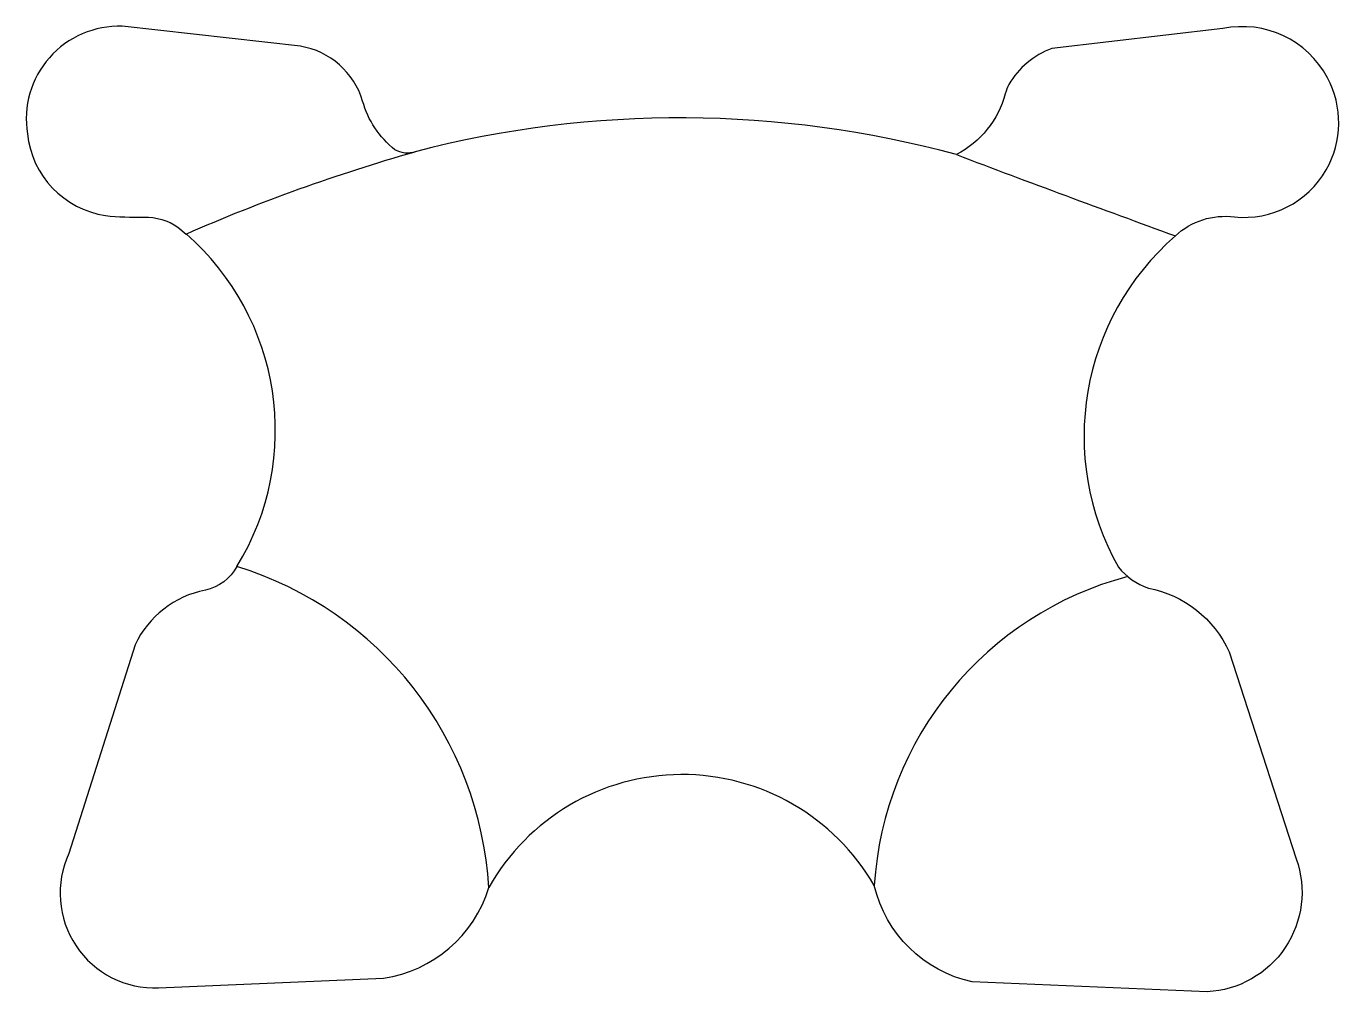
# Model space of a CAD drawing. Header units: millimetres. Extents: x -87 to 85, y -71 to 55.
import ezdxf

# ---------------------------------------------------------------- set-up
doc = ezdxf.new("R2010")
doc.units = ezdxf.units.MM
doc.layers.add('Button Plate', color=90, linetype='Continuous')

msp = doc.modelspace()

# ---------------------------------------------------------------- linework, layer by layer
at = {"layer": 'Button Plate'}
for points in [[(-35.86, 38.95, -0.220324), (-38.52, 39.21, -0.158102), (-42.76, 45.6, 0.286221), (-50.91, 52.78), (-74.27, 55.39, 0.472537), (-86.7, 41.3, 0.340664), (-76.46, 30.58, 0.029062), (-71.43, 30.37, -0.158641), (-66.97, 29.07), (-65.89, 28.17, -0.034511)], [(83.72, 48.65, 0.333723), (70.03, 55.09), (47.6, 52.47, 0.178632), (41.98, 47.78, 0.042489), (41.5, 46.56, -0.210598), (35.09, 38.57, 0.003345), (63.79, 27.93, -0.224116), (71.53, 30.41, 0.297291), (83.56, 36.59, 0.260265)], [(-40.02, -69.36, 0.290928), (-26.22, -57.5, 0.313142), (-59.23, -15.41, -0.214088), (-63.37, -18.51, 0.239183), (-72.59, -25.67), (-81.25, -53.02, 0.562), (-69.5, -70.64)]]:
    msp.add_lwpolyline(points, format="xyb", close=True, dxfattribs=at)
for points in [[(63.79, 27.93, 0.356291), (56.33, -15.51, 0.135899), (60.25, -18.24, -0.24455), (70.83, -26.6), (79.64, -53.72, -0.502526), (67.96, -71.15), (37.16, -69.86, -0.288863), (24.32, -57.24)], [(57.56, -16.73, 0.323577), (24.32, -57.24, 0.58128), (-26.22, -57.5)]]:
    msp.add_lwpolyline(points, format="xyb", dxfattribs=at)
for centre, radius, start, end in [((-1.1, -94.72), 138.12, 74.8082, 104.5788), ((-88.36, 2.44), 34.16, 328.4973, 48.8738)]:
    msp.add_arc(centre, radius, start, end, dxfattribs=at)

doc.saveas('drawing.dxf')
